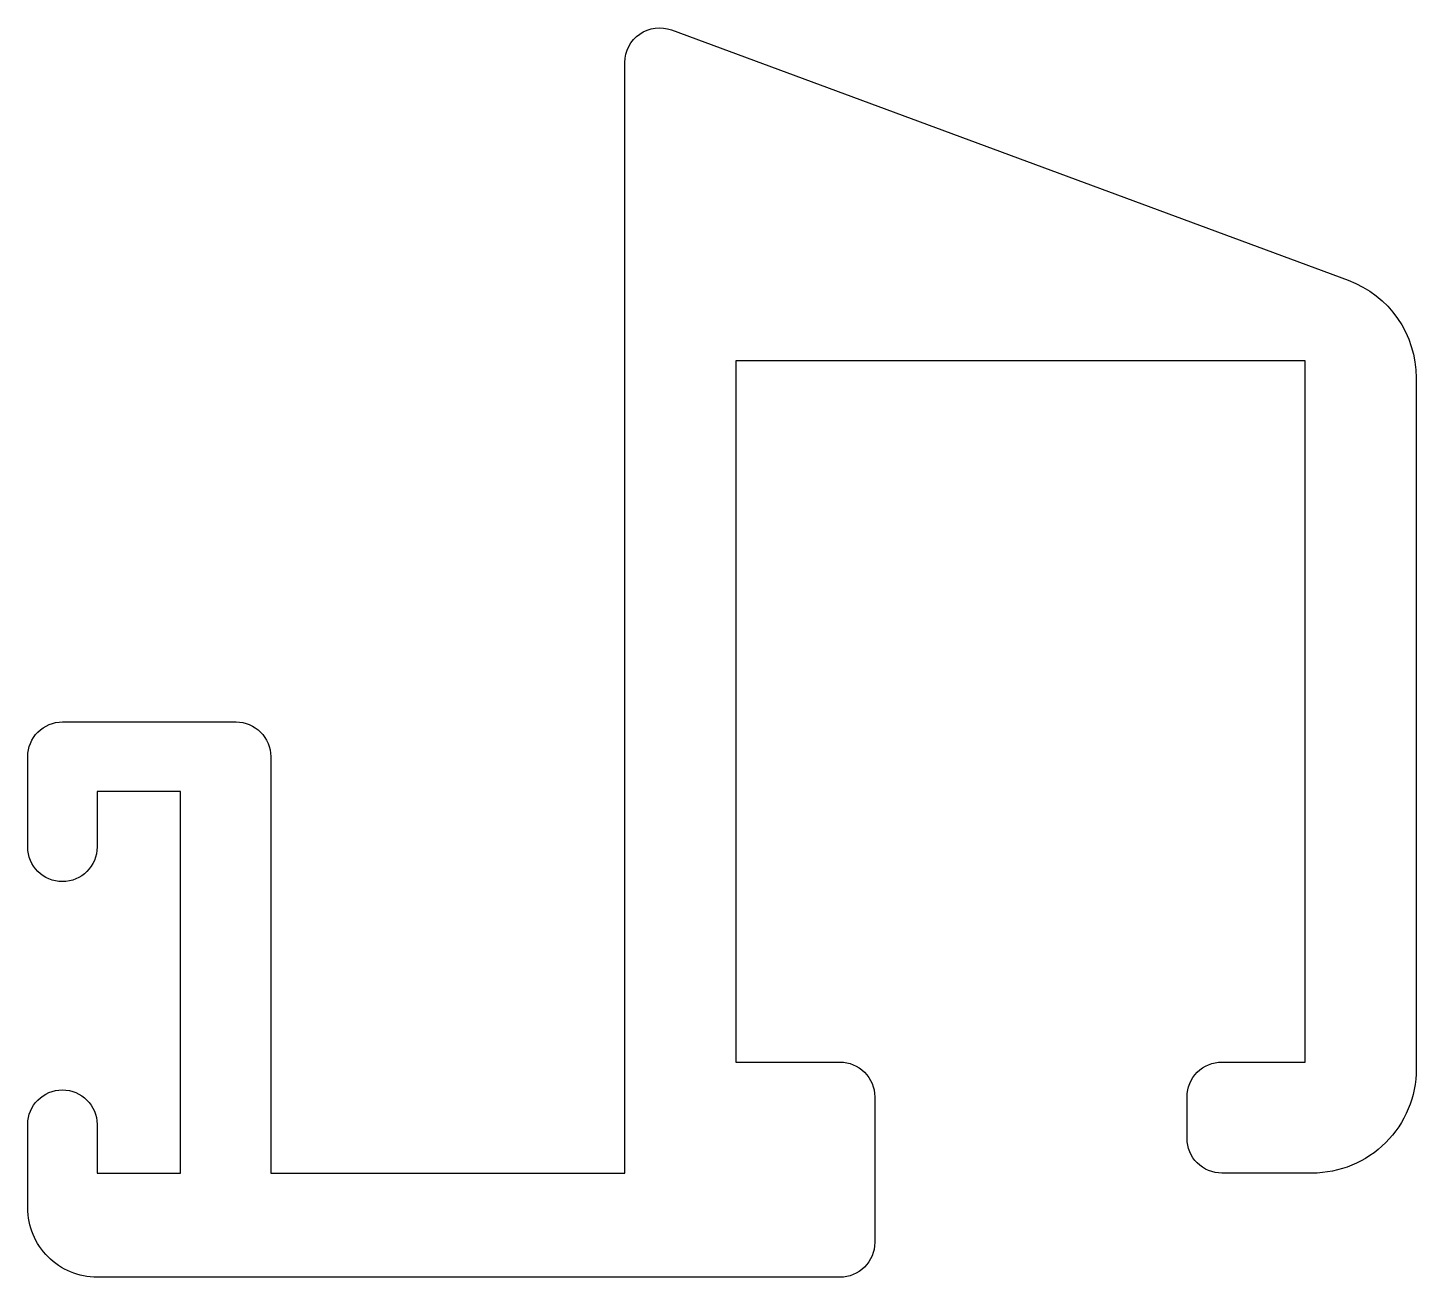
# Model space of a CAD drawing. Extents: x 255.8 to 275.8, y 253.2 to 271.2.
import ezdxf

# ---------------------------------------------------------------- set-up
doc = ezdxf.new("R2010")
doc.units = 0
doc.layers.add('2', color=7, linetype='CONTINUOUS')

msp = doc.modelspace()

# ---------------------------------------------------------------- linework, layer by layer
at = {"layer": '2', "color": 6, "linetype": 'CONTINUOUS'}
msp.add_lwpolyline([(256.797, 259.408, -1), (255.797, 259.408), (255.797, 260.708, -0.414214), (256.297, 261.208), (258.797, 261.208, -0.414214), (259.297, 260.708), (259.297, 254.708), (264.397, 254.708), (264.397, 270.708, -0.52226), (265.071, 271.177), (274.818, 267.571, -0.313836), (275.797, 266.164), (275.797, 256.208, -0.414214), (274.297, 254.708), (272.997, 254.708, -0.414214), (272.497, 255.208), (272.497, 255.808, -0.414214), (272.997, 256.308), (274.197, 256.308), (274.197, 266.408), (265.997, 266.408), (265.997, 256.308), (267.497, 256.308, -0.414214), (267.997, 255.808), (267.997, 253.708, -0.414214), (267.497, 253.208), (256.797, 253.208, -0.414214), (255.797, 254.208), (255.797, 255.408, -1), (256.797, 255.408), (256.797, 254.708), (257.997, 254.708), (257.997, 260.208), (256.797, 260.208)], format="xyb", close=True, dxfattribs=at)

doc.saveas('drawing.dxf')
